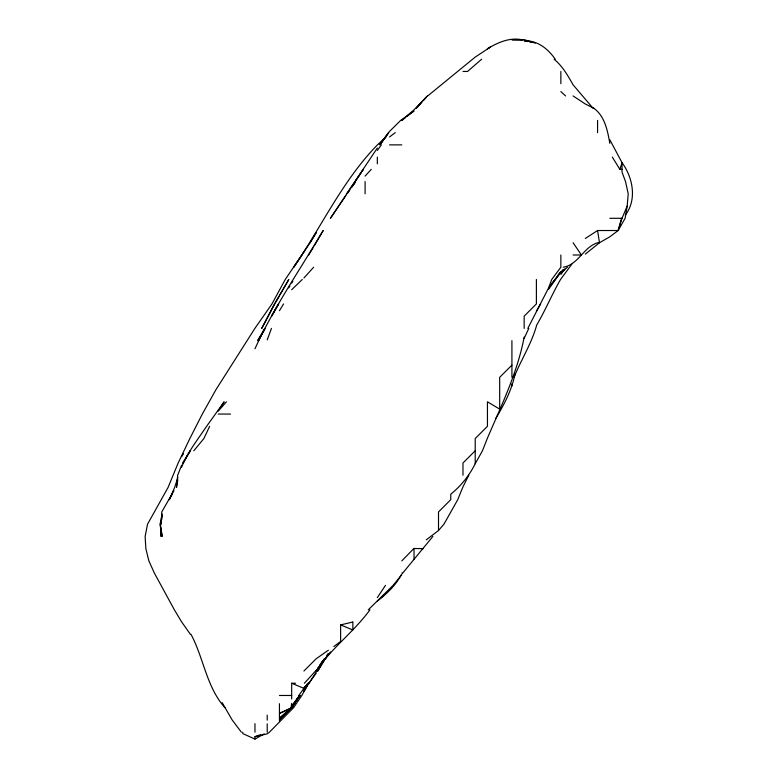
<?xml version="1.0" encoding="UTF-8"?>
<svg xmlns="http://www.w3.org/2000/svg" width="778" height="778" viewBox="0 0 778 778"><rect width="100%" height="100%" fill="white"/><g stroke="black" fill="none" stroke-linecap="round" stroke-linejoin="round"><path stroke-width="1.17" d="M585.338 254.114L599.478 242.755L609.806 236.823L618.15 230.521L625.123 218.287L627.194 206.053L628.225 193.819L625.531 181.585L622.04 172.171L622.04 162.66L609.806 139.729M161.396 531.967L160.968 536.412L160.356 524.178L162.174 536.412L160.054 524.178L162.203 514.17M161.445 521.95L161.163 524.178L161.766 511.943L173.98 490.646M161.717 519.723L162.262 515.279M291.682 703.361L291.069 707.708L300.162 695.474M177.851 479.686L176.489 487.475L177.695 475.232L181.566 465.254M514.987 374.014C511.856 389.836 504.241 404.453 495.917 418.136M585.338 238.447L597.572 230.521L618.15 230.521L621.544 218.287M524.158 337.049C517.477 372.555 501.547 405.182 487.446 438.111L482.457 450.763L475.212 463.707C469.367 475.523 460.965 485.949 450.744 494.254L450.744 499.709L438.51 511.943L438.51 530.499L426.276 539.864M618.15 230.521L622.04 218.287L627.194 206.053M177.899 477.459L174.632 487.475L169.322 499.709L172.522 493.592M622.04 169.351L619.862 169.351L622.04 162.66C632.893 177.53 637.26 199.722 625.249 215.234M267.214 339.86L271.464 328.413M181.566 467.257C187.459 452.679 197.301 440.095 206.034 427.141L224.122 401.818L220.223 407.857M514.044 377.349C520.959 360.029 531.238 344.216 536.392 326.157M254.97 348.768C271.843 311.599 294.706 277.61 315.78 242.755L323.201 230.521L314.263 245.819M190.377 634.294L181.566 621.807L174.379 609.826L154.394 573.123L148.87 560.88L145.846 548.646L145.136 536.412L147.548 524.178L168.058 487.475L178.162 462.998L189.851 438.529L202.319 414.061L216.002 389.584L254.873 328.413L271.969 303.935L285.263 279.467L310.091 242.755L316.15 232.69L310.072 242.755M524.158 338.352L528.807 328.413M209.632 426.295L203.904 438.529L193.8 450.763M468.774 475.232L462.978 486.804L457.736 499.709L443.946 524.178L438.51 530.499M258.559 340.647L264.812 328.413L257.664 340.647L264.792 329.425M527.824 328.413L548.626 287.86L551.738 279.467L560.86 267.233L560.86 254.999M280.012 294.881L288.823 279.467L274.459 303.935L261.719 328.413L274.76 303.935M303.916 688.744L304.918 686.906M328.394 653.695L317.881 671.006M183.18 462.998L190.279 450.763L182.694 462.998M275.344 302.934L279.448 295.941M317.609 671.006L320.614 665.91M321.82 663.867L323.619 660.804M536.392 311.142L540.632 303.935M305.628 686.118L303.916 688.997L305.054 687.062M536.392 325.583C545.222 310.646 551.874 294.531 560.549 279.467L571.733 264.287M308.671 254.999L313.019 247.861M279.448 310.694L283.581 303.935M292.042 707.708L299.627 695.474L291.682 707.708M316.15 670.344L304.373 683.24M288.706 287.879L289.902 285.973M316.938 671.006L324.562 658.771L320.39 664.538M316.15 672.134L309.138 683.24L303.916 688.374L298.82 695.474M345.889 195.589L330.426 218.287L377.33 148.034M181.566 456.725L183.491 453.749M303.916 251.965L293.724 267.233C321.674 226.486 342.437 180.729 377.33 144.971L386.102 136.879M291.682 283.114L292.868 281.286M548.626 289.221L560.141 273.107M355.235 181.585L363.326 169.351L346.677 193.819M401.166 574.854C395.574 585.678 386.744 593.74 377.33 601.122M355.118 182.431L351.598 187.605M377.33 597.592L385.489 585.357M380.666 143.93L389.564 131.385L400.66 120.405L414.032 110.953L407.448 116.039M320.157 664.538L322.831 660.697M352.862 185.641L355.118 182.392M380.675 143.93L388.592 132.639L379.333 144.873M347.834 192.934L349.721 190.27M293.063 705.257L299.977 695.474L293.063 705.238M317.56 668.652L318.98 666.668M320.39 664.694L324.621 658.771L316.15 671.006C331.282 648.249 353.912 631.921 369.958 609.826M299.501 695.474L291.682 706.21L299.734 695.474M564.05 269.849L560.86 274.216L564.789 268.974M377.33 150.417L381.385 144.873M316.15 673.291L308.778 683.24L301.825 695.474L293.549 707.708L269.421 732.186L267.214 733.829L254.97 736.698L254.97 739.1L242.736 733.566L242.736 732.186M551.388 284.058L560.111 273.049M432.899 536.412L402.673 573.123M303.916 688.588L308.059 683.24L303.916 688.374L291.682 683.24L291.682 698.965M320.293 664.986L330.504 651.945M548.626 287.977L560.86 271.775L559.207 273.486M401.798 574.728L393.084 585.357L368.295 609.826M326.916 655.251L328.394 653.491M218.268 411.144L226.417 401.818M421.715 102.122L416.395 108.171L421.715 102.288M423.232 100.391L427.365 95.937M423.232 100.605L426.276 97.24L414.032 109.776L401.798 120.405L405.562 117.497M303.916 277.999L313.651 267.233M365.096 176.12L371.262 169.351M381.327 597.592L383.573 595.151M563.856 269.655L560.86 272.893L563.894 269.655M291.332 707.708L279.448 719.922L291.342 707.708L279.448 718.298L291.458 707.708L279.448 713.387L291.682 708.077M401.798 560.88L413.75 548.646M511.914 365.115L499.68 377.349L499.68 409.102L487.446 401.818L487.446 426.295L475.212 438.529L475.212 463.707M475.212 450.763L462.978 462.998L462.978 475.232M303.916 671.006L316.15 658.771L328.394 650.204M291.682 289.708L302.282 279.467M557.563 275.577L567.434 267.233M481.65 59.225L467.529 71.459L462.978 71.459M427.725 95.937L475.212 57.095L490.5 46.991L487.446 48.751C498.056 42.343 510.475 36.858 523.04 40.018M389.564 136.957L395.243 132.639M333.869 646.528L340.628 641.442L340.628 624.899L352.658 622.06M254.97 739.1L264.15 733.907M563.262 267.233C578.443 264.705 583.218 247.336 597.572 242.755L599.478 242.755L597.572 230.521M254.97 736.698L260.533 734.646M609.806 143.317C607.628 130.801 604.72 115.864 593.692 108.171L592.982 108.171L573.094 84.841C567.823 75.554 562.513 66.101 554.111 59.225M389.564 144.873L401.798 144.873M609.806 218.287L622.04 218.287M573.094 254.999L581.458 254.999L573.094 242.755M218.268 414.061L230.502 414.061M401.798 573.123L402.333 573.123M291.682 683.24L295.543 683.24M279.448 695.474L291.682 695.474M423.446 548.646L414.032 548.49L414.032 559.606M521.931 40.057L511.914 39.756L524.158 39.6L535.274 43.14M527.494 41.545L524.158 40.816C537.462 40.232 548.072 48.849 555.249 59.225M529.721 42.031L531.938 42.518M340.628 624.899L352.862 629.995L352.862 621.982M593.692 108.171L585.338 104.009L573.094 95.937M560.86 91.551L565.606 95.937M241.355 732.186L232.155 719.942L222.148 702.612M224.91 707.708C206.364 686.818 203.758 658.071 190.97 634.294M612.335 157.107L619.862 169.351M597.572 120.405L597.572 132.639M560.86 71.459L560.86 83.703M536.392 279.467L536.392 303.935L524.158 316.169L524.158 328.413M511.914 340.647L511.914 377.349M511.914 383.846L511.914 386.005M377.33 157.107L377.33 163.857M365.096 181.585L365.096 193.819M279.448 703.72L279.448 720.759M267.214 715.138L267.214 720.165M267.214 723.861L267.214 732.186M254.97 723.637L254.97 732.186M308.302 683.24L303.916 691.234L308.302 683.24M278.563 303.935L271.58 316.169L278.612 303.935M563.389 269.713L561.706 271.366L563.408 269.713"/></g></svg>
